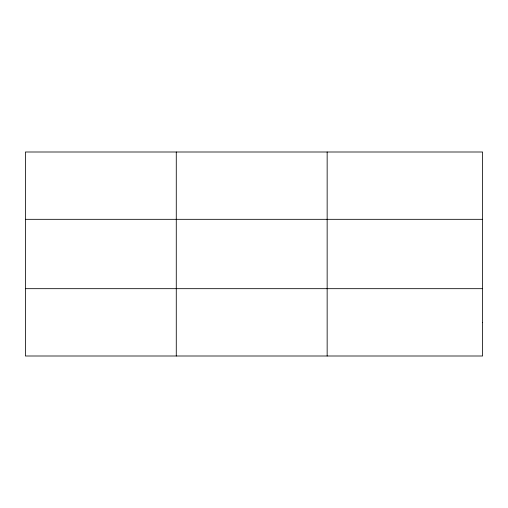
<?xml version="1.0" encoding="UTF-8"?>
<svg xmlns="http://www.w3.org/2000/svg" width="508" height="508" viewBox="0 0 508 508"><rect width="100%" height="100%" fill="white"/><g stroke="black" fill="none" stroke-linecap="round" stroke-linejoin="round"><path stroke-width="0.76" d="M176.276 356L176.276 152M327.152 356L327.152 152M25.4 219.323L482.6 219.323M25.4 288.677L482.6 288.677M482.6 322.339L482.6 356L25.4 356L25.4 152L482.6 152L482.6 322.339"/></g></svg>
